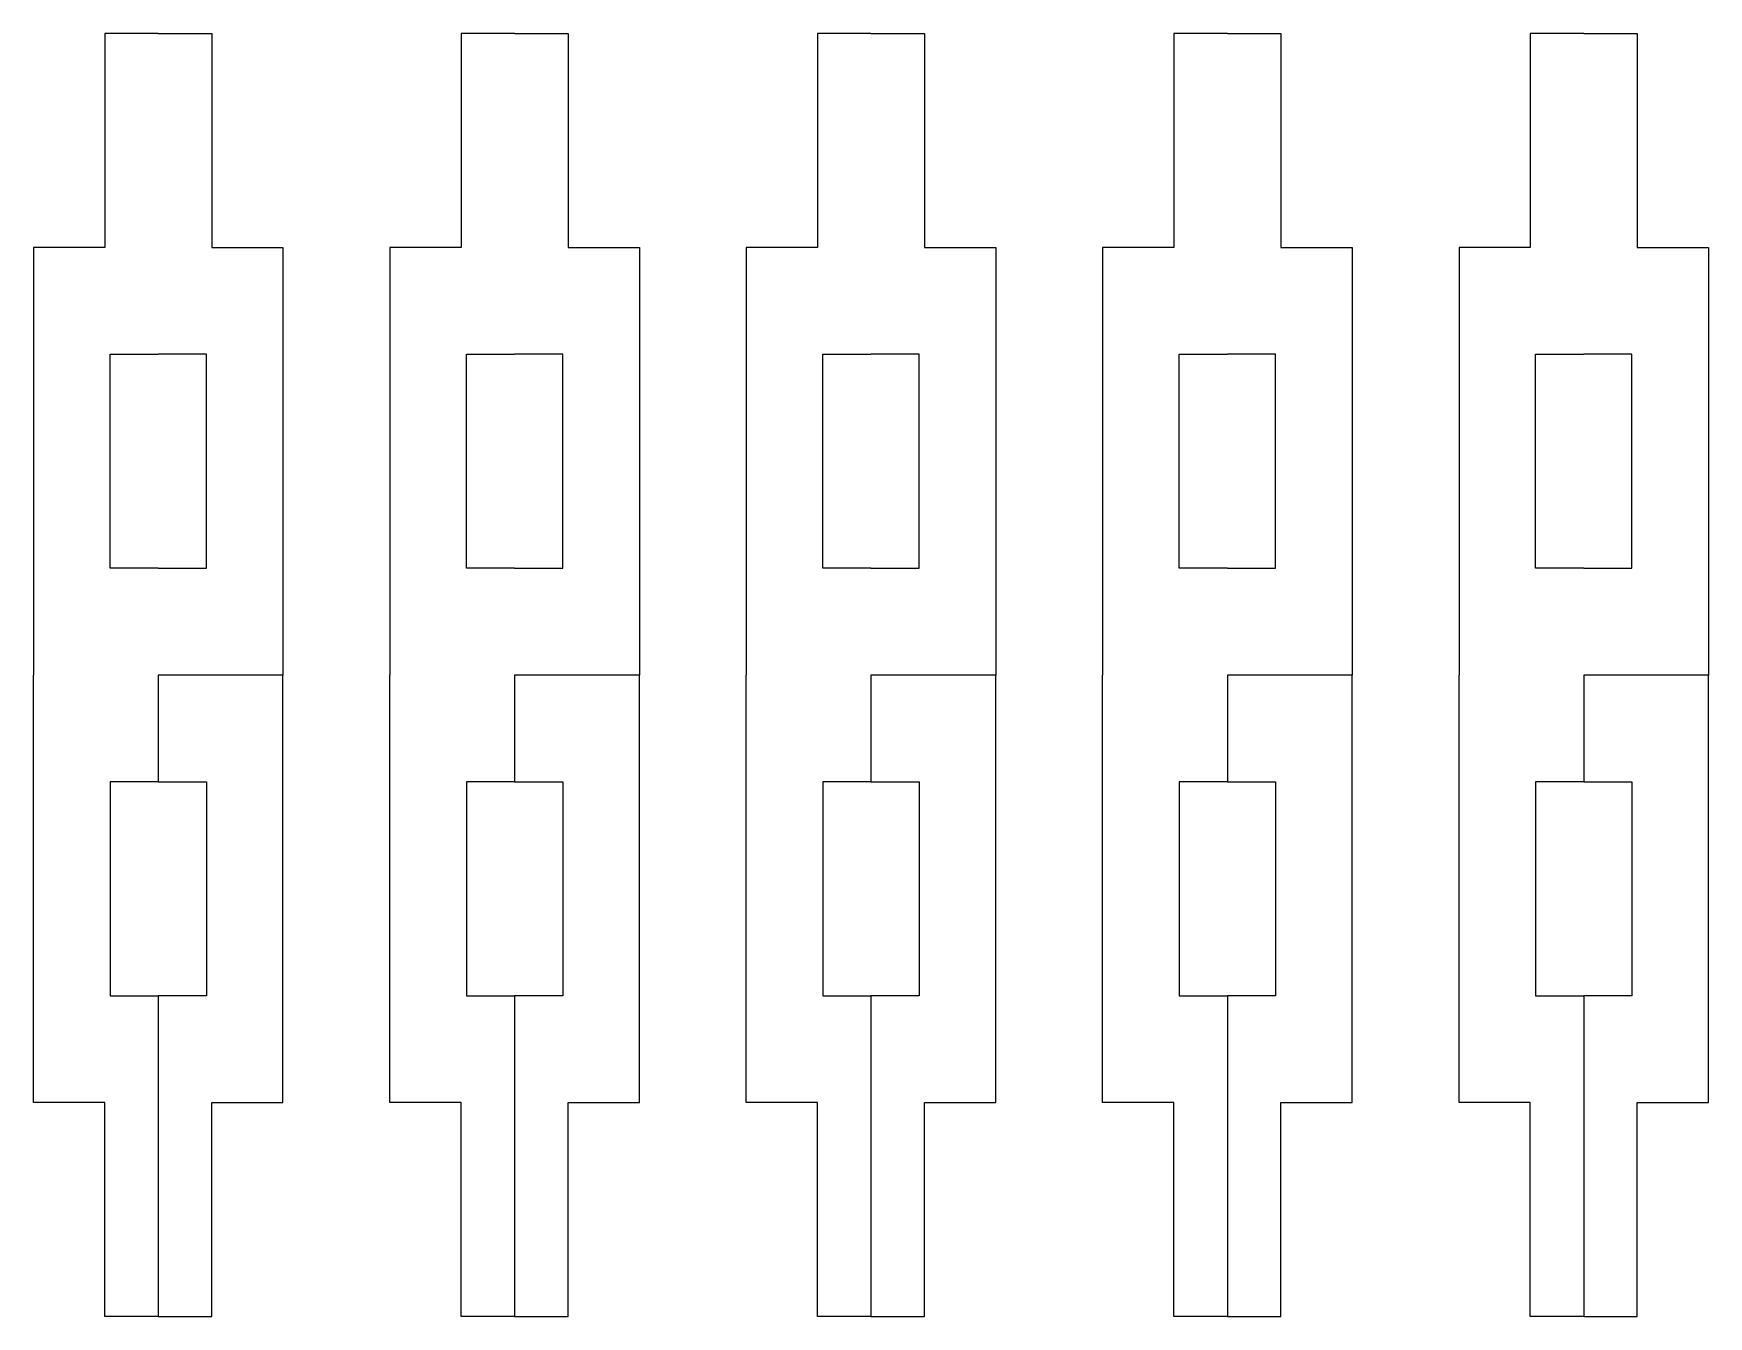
# Model space of a CAD drawing. Header units: millimetres. Extents: x -3.5 to 43.5, y -18 to 18.
import ezdxf

# ---------------------------------------------------------------- set-up
doc = ezdxf.new("R2010")
doc.units = ezdxf.units.MM
doc.layers.get('0').update_dxf_attribs({"linetype": 'CONTINUOUS'})

msp = doc.modelspace()

# ---------------------------------------------------------------- linework, layer by layer
for p, q in [((-1.5, 18), (-1.5, 12)), ((0, 18), (-1.5, 18)), ((0, 18), (1.5, 18)), ((1.5, 18), (1.5, 12)), ((8.5, 18), (8.5, 12)), ((10, 18), (8.5, 18)), ((10, 18), (11.5, 18)), ((11.5, 18), (11.5, 12)), ((18.5, 18), (18.5, 12)), ((20, 18), (18.5, 18)), ((20, 18), (21.5, 18)), ((21.5, 18), (21.5, 12)), ((28.5, 18), (28.5, 12)), ((30, 18), (28.5, 18)), ((30, 18), (31.5, 18)), ((31.5, 18), (31.5, 12)), ((38.5, 18), (38.5, 12)), ((40, 18), (38.5, 18)), ((40, 18), (41.5, 18)), ((41.5, 18), (41.5, 12)), ((-3.5, 12), (-3.5, 0)), ((-1.5, 12), (-3.5, 12)), ((1.5, 12), (3.5, 12)), ((3.5, 12), (3.5, 0)), ((8.5, 12), (6.5, 12)), ((6.5, 12), (6.5, 0)), ((11.5, 12), (13.5, 12)), ((13.5, 12), (13.5, 0)), ((18.5, 12), (16.5, 12)), ((16.5, 12), (16.5, 0)), ((21.5, 12), (23.5, 12)), ((23.5, 12), (23.5, 0)), ((28.5, 12), (26.5, 12)), ((26.5, 12), (26.5, 0)), ((31.5, 12), (33.5, 12)), ((33.5, 12), (33.5, 0)), ((38.5, 12), (36.5, 12)), ((36.5, 12), (36.5, 0)), ((41.5, 12), (43.5, 12)), ((43.5, 12), (43.5, 0)), ((-1.35, 3), (-1.35, 9)), ((-1.35, 9), (0, 9)), ((1.35, 9), (0, 9)), ((1.35, 3), (1.35, 9)), ((8.65, 3), (8.65, 9)), ((8.65, 9), (10, 9)), ((11.35, 9), (10, 9)), ((11.35, 3), (11.35, 9)), ((18.65, 3), (18.65, 9)), ((18.65, 9), (20, 9)), ((21.35, 9), (20, 9)), ((21.35, 3), (21.35, 9)), ((28.65, 3), (28.65, 9)), ((28.65, 9), (30, 9)), ((31.35, 9), (30, 9)), ((31.35, 3), (31.35, 9)), ((38.65, 3), (38.65, 9)), ((38.65, 9), (40, 9)), ((41.35, 9), (40, 9)), ((41.35, 3), (41.35, 9)), ((0, 3), (-1.35, 3)), ((0, 3), (1.35, 3)), ((10, 3), (8.65, 3)), ((10, 3), (11.35, 3)), ((20, 3), (18.65, 3)), ((20, 3), (21.35, 3)), ((30, 3), (28.65, 3)), ((30, 3), (31.35, 3)), ((40, 3), (38.65, 3)), ((40, 3), (41.35, 3)), ((-3.5, -12), (-3.5, 0)), ((0, 0), (0, -3)), ((3.5, 0), (0, 0)), ((3.5, -12), (3.5, 0)), ((6.5, -12), (6.5, 0)), ((13.5, 0), (10, 0)), ((10, 0), (10, -3)), ((13.5, -12), (13.5, 0)), ((16.5, -12), (16.5, 0)), ((23.5, 0), (20, 0)), ((20, 0), (20, -3)), ((23.5, -12), (23.5, 0)), ((26.5, -12), (26.5, 0)), ((33.5, 0), (30, 0)), ((30, 0), (30, -3)), ((33.5, -12), (33.5, 0)), ((36.5, -12), (36.5, 0)), ((43.5, 0), (40, 0)), ((40, 0), (40, -3)), ((43.5, -12), (43.5, 0)), ((-1.35, -3), (-1.35, -9)), ((0, -3), (-1.35, -3)), ((0, -3), (1.35, -3)), ((1.35, -3), (1.35, -9)), ((10, -3), (8.65, -3)), ((8.65, -3), (8.65, -9)), ((10, -3), (11.35, -3)), ((11.35, -3), (11.35, -9)), ((20, -3), (18.65, -3)), ((18.65, -3), (18.65, -9)), ((20, -3), (21.35, -3)), ((21.35, -3), (21.35, -9)), ((30, -3), (28.65, -3)), ((28.65, -3), (28.65, -9)), ((30, -3), (31.35, -3)), ((31.35, -3), (31.35, -9)), ((40, -3), (38.65, -3)), ((38.65, -3), (38.65, -9)), ((40, -3), (41.35, -3)), ((41.35, -3), (41.35, -9)), ((-1.35, -9), (0, -9)), ((1.35, -9), (0, -9)), ((0, -9), (0, -18)), ((8.65, -9), (10, -9)), ((10, -9), (10, -18)), ((11.35, -9), (10, -9)), ((18.65, -9), (20, -9)), ((20, -9), (20, -18)), ((21.35, -9), (20, -9)), ((28.65, -9), (30, -9)), ((30, -9), (30, -18)), ((31.35, -9), (30, -9)), ((38.65, -9), (40, -9)), ((40, -9), (40, -18)), ((41.35, -9), (40, -9)), ((-1.5, -12), (-3.5, -12)), ((-1.5, -18), (-1.5, -12)), ((1.5, -18), (1.5, -12)), ((1.5, -12), (3.5, -12)), ((8.5, -12), (6.5, -12)), ((8.5, -18), (8.5, -12)), ((11.5, -12), (13.5, -12)), ((11.5, -18), (11.5, -12)), ((18.5, -12), (16.5, -12)), ((18.5, -18), (18.5, -12)), ((21.5, -12), (23.5, -12)), ((21.5, -18), (21.5, -12)), ((28.5, -12), (26.5, -12)), ((28.5, -18), (28.5, -12)), ((31.5, -12), (33.5, -12)), ((31.5, -18), (31.5, -12)), ((38.5, -12), (36.5, -12)), ((38.5, -18), (38.5, -12)), ((41.5, -12), (43.5, -12)), ((41.5, -18), (41.5, -12)), ((0, -18), (-1.5, -18)), ((0, -18), (1.5, -18)), ((10, -18), (8.5, -18)), ((10, -18), (11.5, -18)), ((20, -18), (18.5, -18)), ((20, -18), (21.5, -18)), ((30, -18), (28.5, -18)), ((30, -18), (31.5, -18)), ((40, -18), (38.5, -18)), ((40, -18), (41.5, -18))]:
    msp.add_line(p, q)

doc.saveas('drawing.dxf')
